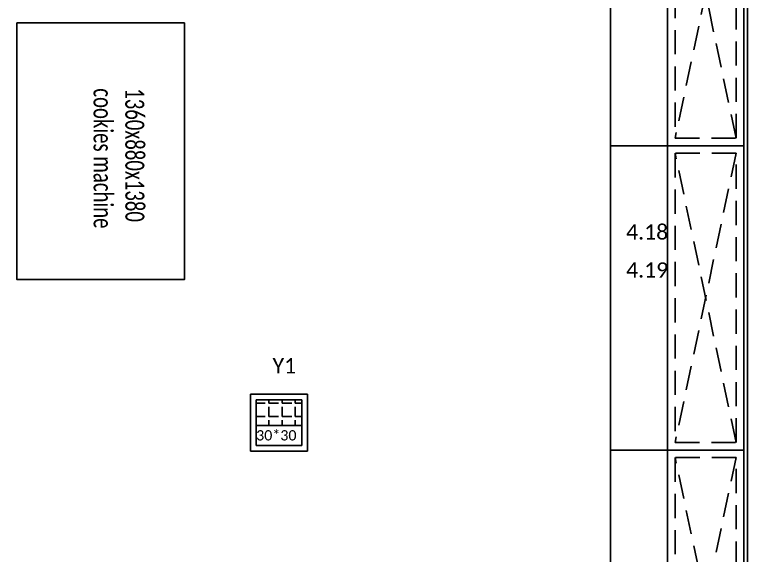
# Model space of a CAD drawing. Header units: millimetres. Extents: x -10496 to -5455, y -188 to 7293.
# Drawn here: x -7187.8 to -6795.7, y 5315.6 to 5599.6 of the extents above; entities that cross this region are included whole.
import ezdxf

# ---------------------------------------------------------------- set-up
doc = ezdxf.new("R2010")
doc.units = ezdxf.units.MM
doc.linetypes.add('DASHED', pattern=[19.05, 12.7, -6.35])
doc.layers.add('00 TEFRİŞ', color=252, linetype='Continuous', lineweight=13)
doc.layers.add('GJC_duvar', color=10, linetype='Continuous', lineweight=30)
for name, color, linetype in [('GJC ALAN', 2, 'Continuous'), ('GJC_paslanmaz', 134, 'Continuous'), ('GJC_yazı', 11, 'Continuous'), ('Kıtc-002 Çizgi', 7, 'Continuous'), ('Kıtc-008 Rakam', 1, 'Continuous'), ('Kıtc-028 Yer Izgarası', 252, 'Continuous')]:
    doc.layers.add(name, color=color, linetype=linetype)
doc.styles.get("Standard").update_dxf_attribs({"font": 'calibri.ttf', "height": 15})
doc.styles.add('Ölçü50', font='calibri.ttf', dxfattribs={"width": 0.7})

# ---------------------------------------------------------------- blocks, each defined once
blk = doc.blocks.new('A$C1AAB3821')
at = {"layer": 'Kıtc-028 Yer Izgarası'}
for p, q in [((30, 30), (0, 30)), ((0, 30), (0, 0)), ((30, 0), (30, 30)), ((27, 27), (3, 27)), ((3, 27), (3, 3)), ((3, 25.24), (7.74, 25.24)), ((9.65, 25.24), (9.65, 27)), ((9.65, 25.24), (14.73, 25.24)), ((16.63, 25.24), (16.63, 27)), ((16.63, 25.24), (21.71, 25.24)), ((23.62, 25.24), (23.62, 27)), ((23.62, 25.24), (27, 25.24)), ((27, 3), (27, 27)), ((9.65, 18.25), (9.65, 23.33)), ((16.63, 18.25), (16.63, 23.33)), ((23.62, 18.25), (23.62, 23.33)), ((3, 18.25), (7.74, 18.25)), ((9.65, 18.25), (14.73, 18.25)), ((9.65, 13.5), (9.65, 16.35)), ((16.63, 18.25), (21.71, 18.25)), ((16.63, 13.5), (16.63, 16.35)), ((23.62, 18.25), (27, 18.25)), ((23.62, 13.5), (23.62, 16.35)), ((27, 13.5), (3, 13.5)), ((3, 13.5), (3, 3)), ((27, 3), (27, 13.5)), ((0, 0), (30, 0)), ((3, 3), (27, 3)), ((3, 3), (27, 3))]:
    blk.add_line(p, q, dxfattribs=at)
blk.add_text('30*30', height=5.4, dxfattribs=at).set_placement((3, 5.64))
blk = doc.blocks.new('*U79')
at = {"layer": 'Kıtc-002 Çizgi', "color": 254, "linetype": 'DASHED'}
for p, q in [((4, 36), (156, 4)), ((156, 36), (4, 4))]:
    blk.add_line(p, q, dxfattribs=at)
at = {"layer": 'Kıtc-002 Çizgi'}
blk.add_lwpolyline([(0, 0), (160, 0), (160, 40), (0, 40)], close=True, dxfattribs=at)
at = {"layer": 'Kıtc-002 Çizgi', "color": 254, "linetype": 'DASHED'}
blk.add_lwpolyline([(4, 4), (156, 4), (156, 36), (4, 36)], close=True, dxfattribs=at)
blk = doc.blocks.new('new ytong')
at = {"layer": '00 TEFRİŞ', "color": 8}
blk.add_lwpolyline([(-18411.3, 5215.65), (-18411.3, 6247.55)], dxfattribs=at)
at = {"layer": 'GJC_duvar'}
blk.add_lwpolyline([(-18411.3, 6217.55), (-18411.3, 5215.65), (-18396.3, 5215.65), (-18396.25, 6213.12)], dxfattribs=at)

msp = doc.modelspace()

# ---------------------------------------------------------------- linework, layer by layer
for points in [[(-6874.8, 5690.8), (-6874.8, 5530.8), (-6804.8, 5530.8), (-6804.8, 5690.8)], [(-6874.8, 5530.8), (-6874.8, 5370.8), (-6804.8, 5370.8), (-6804.8, 5530.8)], [(-6874.8, 5370.8), (-6874.8, 5210.8), (-6804.8, 5210.8), (-6804.8, 5370.8)]]:
    msp.add_lwpolyline(points, close=True)
at = {"layer": 'GJC_paslanmaz', "elevation": -0.02}
msp.add_lwpolyline([(-7186.75, 5595.37), (-7098.75, 5595.37), (-7098.75, 5460.37), (-7186.75, 5460.37), (-7186.75, 5595.37)], dxfattribs=at)

# ---------------------------------------------------------------- block references
at = {"layer": 'Kıtc-002 Çizgi', "rotation": 270}
for p in [(-6844.8, 5690.8), (-6844.8, 5530.8), (-6844.8, 5370.8)]:
    msp.add_blockref('*U79', p, dxfattribs=at)
at = {"layer": 'Kıtc-028 Yer Izgarası'}
msp.add_blockref('A$C1AAB3821', (-7064.07, 5370.18), dxfattribs=at)

# ---------------------------------------------------------------- texts
at = {"layer": 'GJC_yazı', "lineweight": 0, "insert": (-7119.83, 5561, -0.01), "char_height": 10, "attachment_point": 1, "rotation": 270.0406, "style": 'Ölçü50'}
msp.add_mtext_dynamic_manual_height_columns('{\\fCalibri|b0|i0|c162|p34;1360x880x1380\\Pcookies machine}', width=79.4255, gutter_width=22.5, heights=[0], dxfattribs=at)
at = {"layer": 'Kıtc-008 Rakam', "color": 1}
for s, p in [('4.18', (-6866.59, 5481.45)), ('4.19', (-6866.59, 5461.45)), ('Y1', (-7052.42, 5411.11))]:
    msp.add_text(s, height=8, dxfattribs=at).set_placement(p)

# ---------------------------------------------------------------- next in the draw order: block references
at = {"layer": 'GJC_duvar', "color": 41, "true_color": 0xf4ee51}
msp.add_blockref('new ytong', (11608.46, -261.26), dxfattribs=at)

# ---------------------------------------------------------------- next in the draw order: linework, layer by layer
at = {"layer": 'GJC ALAN', "color": 40, "lineweight": 30, "true_color": 0xf8d731}
msp.add_lwpolyline([(-6802.85, 4954.39), (-6802.85, 5956.28), (-7184.29, 6068.26), (-7189.47, 6050.49), (-7278.79, 6076.56), (-7272.72, 6094.37), (-7755.24, 6236.17), (-7755.24, 4971.43), (-7188.88, 4969.39), (-7188.88, 4954.39), (-6802.85, 4954.39)], dxfattribs=at)

doc.saveas('drawing.dxf')
